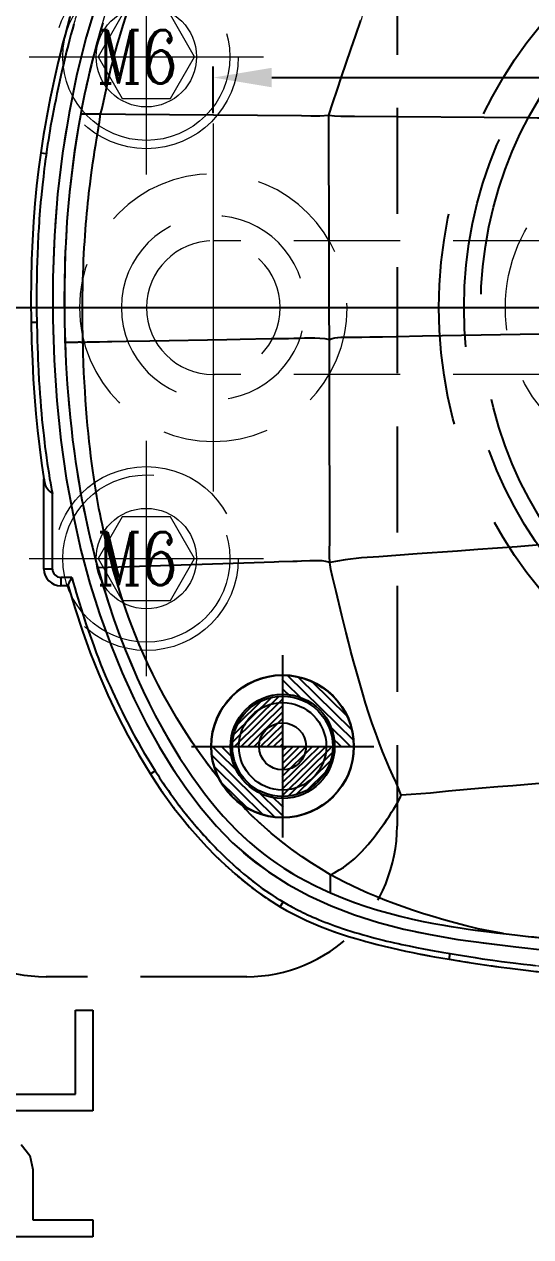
# Model space of a CAD drawing. Header units: inches. Extents: x 133169 to 134399, y -43543 to -42673.
# Drawn here: x 133770.6 to 133800.9, y -42905.9 to -42833.4 of the extents above; entities that cross this region are included whole.
import ezdxf

# ---------------------------------------------------------------- set-up
doc = ezdxf.new("R2010")
doc.units = ezdxf.units.IN
doc.header["$LTSCALE"] = 2
doc.header["$MEASUREMENT"] = 0
doc.header["$PDMODE"] = 3
doc.header["$PDSIZE"] = 0.3125
for name, pattern in [('ACAD_ISO02W100', [15, 12, -3]), ('CENTER', [50.8, 31.75, -6.35, 6.35, -6.35]), ('HIDDEN', [9.525, 6.35, -3.175])]:
    doc.linetypes.add(name, pattern=pattern)
doc.layers.get('0').update_dxf_attribs({"linetype": 'CONTINUOUS'})
doc.layers.get('Defpoints').update_dxf_attribs({"linetype": 'CONTINUOUS'})
for name, color, linetype in [('CAV-COR', 1, 'CONTINUOUS'), ('DEFAULT_1', 7, 'CENTER'), ('PIN', 4, 'CONTINUOUS'), ('SCREW', 52, 'HIDDEN'), ('SP', 3, 'CONTINUOUS'), ('壓塊', 137, 'CONTINUOUS')]:
    doc.layers.add(name, color=color, linetype=linetype)
for name, color, linetype, lineweight in [('dim', 3, 'CONTINUOUS', 15), ('PRODUCT', 1, 'CONTINUOUS', 15), ('WR', 122, 'HIDDEN', 18), ('螺絲', 42, 'ACAD_ISO02W100', 15)]:
    doc.layers.add(name, color=color, linetype=linetype, lineweight=lineweight)
doc.styles.add('ROMANC', font='romanc', dxfattribs={"width": 0.6, "height": 1})
doc.styles.get("Standard").update_dxf_attribs({"font": 'txt.shx', "width": 0.67})
doc.dimstyles.new('2.00', dxfattribs={"dimtxt": 4.5, "dimasz": 3.5, "dimexe": 0.666, "dimexo": 0.626, "dimgap": 1, "dimtad": 0, "dimzin": 0, "dimdsep": 46, "dimtxsty": 'Standard', "dimcen": 0.09, "dimclrd": 3, "dimclre": 3, "dimclrt": 7, "dimazin": 0, "dimtfac": 1, "dimtofl": 0, "dimtmove": 0, "dimatfit": 0, "dimfxl": 0, "dimtolj": 1, "dimtzin": 0, "dimarcsym": 0})

# ---------------------------------------------------------------- blocks, each defined once
blk = doc.blocks.new('20160812.091803')
at = {"layer": 'DEFAULT_1', "color": 2, "linetype": 'CENTER', "ltscale": 0.5}
blk.add_line((0, 72.569), (0, -34.819), dxfattribs=at)
at = {"layer": 'PRODUCT', "linetype": 'ByBlock'}
for p, q in [((-0.87, 65.892), (-0.864, 65.551)), ((9.256, 65.324), (9.208, 64.986)), ((-15.628, 64.622), (-15.628, 65.124)), ((-15.628, 65.124), (-10.237, 65.124)), ((-15.628, 64.622), (-11.117, 64.622)), ((-16.633, 63.67), (-16.633, 64.119)), ((-16.13, 64.119), (-16.633, 64.119)), ((-16.13, 63.457), (-16.13, 64.119)), ((-27.875, 58.763), (-27.691, 58.475)), ((-35.827, 50.993), (-35.533, 50.819)), ((-38.957, 40.884), (-38.958, 40.894)), ((-38.957, 40.884), (-38.62, 40.832))]:
    blk.add_line(p, q, dxfattribs=at)
for radius in [4.271, 3.115, 2.613, 1.407]:
    blk.add_circle((-26.231, 50.853), radius, dxfattribs=at)
for radius in [1.005, 0.502]:
    blk.add_arc((-15.628, 64.119), radius, 90, 180, dxfattribs=at)
for points, start_tangent, end_tangent in [([(-1.491, 65.881), (-1.845, 65.873), (-2.23, 65.862), (-2.646, 65.848), (-3.101, 65.83), (-3.612, 65.806), (-4.177, 65.775), (-4.774, 65.738), (-5.381, 65.697), (-5.975, 65.65), (-6.537, 65.6), (-7.055, 65.548), (-7.53, 65.498), (-7.961, 65.449), (-8.354, 65.402), (-8.716, 65.356), (-9.054, 65.31), (-9.377, 65.263), (-9.698, 65.214), (-10.035, 65.16), (-10.238, 65.127)], (-0.999797, -0.020161), (-0.986511, -0.163697)), ([(-1.484, 65.54), (-1.836, 65.532), (-2.219, 65.521), (-2.633, 65.507), (-3.086, 65.488), (-3.595, 65.464), (-4.157, 65.434), (-4.752, 65.398), (-5.355, 65.356), (-5.946, 65.31), (-6.504, 65.26), (-7.019, 65.208), (-7.492, 65.158), (-7.921, 65.11), (-8.312, 65.063), (-8.671, 65.018), (-9.006, 64.972), (-9.325, 64.925), (-9.644, 64.877)], (-0.999797, -0.020154), (-0.987935, -0.154869)), ([(-1.166, 65.887), (-1.491, 65.881)], (-0.999845, -0.017591), (-0.999797, -0.020161)), ([(-1.16, 65.546), (-1.484, 65.54)], (-0.999845, -0.017591), (-0.999797, -0.020154)), ([(-0.87, 65.892), (-1.166, 65.887)], (-0.999855, -0.01704), (-0.999845, -0.017591)), ([(-0.864, 65.551), (-1.16, 65.546)], (-0.999854, -0.017067), (-0.999845, -0.017591)), ([(-0.217, 65.903), (-0.56, 65.898), (-0.87, 65.892)], (-0.99992, -0.012665), (-0.999855, -0.017017)), ([(-0.213, 65.561), (-0.554, 65.556), (-0.864, 65.551)], (-0.99992, -0.012625), (-0.999855, -0.017042)), ([(8.594, 65.415), (8.238, 65.46), (7.872, 65.501), (7.504, 65.541), (7.135, 65.581), (6.752, 65.62), (6.336, 65.662), (5.872, 65.704), (5.36, 65.744), (4.798, 65.78), (4.166, 65.814), (3.465, 65.848), (2.757, 65.874), (2.114, 65.891), (1.548, 65.9), (1.039, 65.905), (0.578, 65.907), (0.161, 65.906), (-0.217, 65.903)], (-0.991551, 0.12972), (-0.99992, -0.012665)), ([(8.55, 65.076), (8.197, 65.12), (7.835, 65.162), (7.468, 65.202), (7.099, 65.241), (6.717, 65.281), (6.303, 65.322), (5.843, 65.364), (5.336, 65.403), (4.778, 65.439), (4.149, 65.473), (3.451, 65.507), (2.747, 65.533), (2.107, 65.549), (1.544, 65.558), (1.037, 65.564), (0.578, 65.566), (0.163, 65.565), (-0.213, 65.561)], (-0.991548, 0.129739), (-0.99992, -0.012625)), ([(8.936, 65.369), (8.594, 65.415)], (-0.990508, 0.137451), (-0.991551, 0.12972)), ([(9.256, 65.324), (8.936, 65.369)], (-0.990088, 0.140449), (-0.990508, 0.137451)), ([(10.086, 65.2), (9.256, 65.324)], (-0.987758, 0.155996), (-0.990084, 0.14048)), ([(39.557, 18.412), (39.557, 27.25), (39.041, 34.548), (37.914, 42.506), (35.801, 49.328), (30.336, 55.753), (21.681, 60.715), (6, 64.386), (-2.43, 64.551), (-11.478, 63.569), (-18.131, 61.857), (-27.223, 57.635), (-32.887, 52.83), (-36.505, 45.958), (-38.357, 35.556), (-39.014, 26.504), (-39.068, 19.244), (-39.078, 18.412)], (-0.00885, 0.999961), (-0.014743, -0.999891)), ([(-10.928, 64.835), (-11.117, 64.622)], (-0.716859, -0.697218), (-0.634209, -0.773162)), ([(-10.343, 64.763), (-10.728, 64.695), (-11.117, 64.622)], (-0.985878, -0.167465), (-0.981535, -0.191283)), ([(-10.401, 65.099), (-10.695, 65.007), (-10.928, 64.835)], (-0.987184, -0.159589), (-0.716859, -0.697218)), ([(-10.238, 65.127), (-10.401, 65.099)], (-0.986511, -0.163697), (-0.985868, -0.167523)), ([(-9.644, 64.877), (-9.979, 64.823), (-10.343, 64.763)], (-0.987935, -0.154869), (-0.985878, -0.167465)), ([(8.889, 65.031), (8.55, 65.076)], (-0.990504, 0.137486), (-0.991548, 0.129739)), ([(9.208, 64.986), (8.889, 65.031)], (-0.990103, 0.14034), (-0.990504, 0.137486)), ([(10.033, 64.862), (9.208, 64.986)], (-0.987757, 0.156001), (-0.990105, 0.140327)), ([(22.019, 61.611), (21.183, 61.939), (20.323, 62.256), (19.449, 62.563), (18.602, 62.845), (17.781, 63.1), (16.945, 63.343), (16.01, 63.596), (14.975, 63.857), (13.872, 64.114), (12.78, 64.351), (11.768, 64.555), (10.861, 64.724), (10.033, 64.862)], (-0.925882, 0.377814), (-0.987757, 0.156001)), ([(21.304, 62.258), (20.438, 62.578), (19.56, 62.886), (18.707, 63.17), (17.88, 63.428), (17.037, 63.671), (16.096, 63.926), (15.056, 64.189), (13.947, 64.447), (12.85, 64.685), (11.833, 64.891), (10.92, 65.06), (10.086, 65.2)], (-0.934994, 0.354663), (-0.987758, 0.155996)), ([(-38.375, 18.412), (-38.365, 19.237), (-38.31, 26.483), (-38.066, 30.964), (-37.658, 35.486), (-37.003, 40.756), (-35.836, 45.741), (-32.343, 52.384), (-29.836, 54.887), (-26.847, 57.04), (-17.91, 61.189), (-11.349, 62.878), (-2.402, 63.848), (5.94, 63.685), (21.415, 60.064), (29.894, 55.205), (32.913, 52.317), (35.174, 49.007), (36.4, 45.862), (37.223, 42.373), (38.342, 34.475), (38.853, 27.23), (38.871, 22.543), (38.854, 18.412)], (0.014728, 0.999892), (0.008555, -0.999963)), ([(-2.066, 63.826), (-2.066, 63.788), (-2.063, 63.674), (-2.062, 63.529), (-2.058, 63.44), (-2.057, 63.338), (-2.058, 63.224), (-2.053, 63.095), (-2.047, 63.024), (-2.049, 62.949), (-2.072, 62.871), (-2.127, 62.791)], (0.014663, -0.999892), (-0.706384, -0.707828)), ([(-16.608, 63.68), (-17.519, 63.414), (-18.439, 63.124), (-19.374, 62.811), (-20.346, 62.467), (-21.347, 62.087), (-22.323, 61.682), (-23.245, 61.267), (-24.131, 60.846), (-25.007, 60.409), (-25.9, 59.936), (-26.848, 59.395), (-27.875, 58.763)], (-0.962987, -0.269549), (-0.843632, -0.536921)), ([(-17.06, 63.195), (-18.004, 62.905), (-18.96, 62.591), (-19.946, 62.249), (-20.97, 61.868), (-21.983, 61.456), (-22.94, 61.032), (-23.856, 60.599), (-24.757, 60.153), (-25.67, 59.672), (-26.639, 59.121), (-27.691, 58.475)], (-0.959395, -0.282066), (-0.843563, -0.53703)), ([(-16.541, 63.344), (-17.06, 63.195)], (-0.962847, -0.270049), (-0.959395, -0.282066)), ([(-16.13, 63.457), (-16.346, 63.581), (-16.512, 63.662), (-16.608, 63.68)], (-0.863921, 0.503627), (-0.948674, -0.316255)), ([(-16.13, 63.457), (-16.541, 63.344)], (-0.965056, -0.262043), (-0.962847, -0.270049)), ([(-15.536, 61.028), (-14.992, 61.158), (-14.445, 61.298), (-13.895, 61.432), (-13.343, 61.557), (-12.238, 61.788), (-11.125, 61.988), (-10.009, 62.163), (-8.888, 62.313), (-7.766, 62.441), (-6.64, 62.548), (-5.513, 62.635), (-4.385, 62.705), (-3.256, 62.759), (-2.69, 62.777), (-2.127, 62.791)], (0.977051, 0.213005), (0.999752, 0.02227)), ([(-2.127, 62.791), (-1.551, 62.804), (-0.977, 62.814), (0.172, 62.816), (1.32, 62.801), (2.469, 62.766), (3.616, 62.709), (4.763, 62.632), (5.908, 62.531), (7.05, 62.407), (8.19, 62.259), (9.327, 62.097), (9.895, 62.007), (10.462, 61.912), (11.028, 61.819), (11.582, 61.753)], (0.999753, 0.022242), (0.996853, -0.079274)), ([(-2.127, 62.791), (-2.065, 62.642), (-2.039, 62.478), (-2.036, 62.114), (-2.032, 61.71), (-2.02, 61.272), (-2.012, 60.808), (-2.006, 60.317), (-1.986, 59.262), (-1.967, 58.127), (-1.946, 56.93), (-1.925, 55.659), (-1.9, 54.298), (-1.877, 52.86), (-1.861, 52.112), (-1.848, 51.344), (-1.839, 50.554), (-1.82, 49.739), (-1.802, 48.9), (-1.914, 48.055)], (0.513826, -0.857894), (-0.26776, -0.963486)), ([(11.582, 61.753), (11.585, 62.064), (11.587, 62.319), (11.589, 62.514), (11.59, 62.664), (11.591, 62.795), (11.592, 62.851)], (0.007724, 0.99997), (0.008528, 0.999964)), ([(-15.536, 61.028), (-15.546, 61.322), (-15.553, 61.543), (-15.559, 61.704), (-15.563, 61.825), (-15.563, 61.849)], (-0.033355, 0.999444), (-0.032756, 0.999463)), ([(11.582, 61.753), (11.577, 61.129), (11.57, 60.374), (11.563, 59.509), (11.555, 58.557), (11.546, 57.532), (11.537, 56.439), (11.527, 55.239), (11.515, 53.944), (11.504, 52.577), (11.491, 51.141), (11.486, 50.402), (11.478, 49.647), (11.471, 48.873), (11.507, 48.083)], (-0.008196, -0.999966), (0.095675, -0.995413)), ([(28.028, 55.096), (26.444, 56.136), (24.466, 57.276), (22.426, 58.302), (20.326, 59.196), (18.182, 59.981), (17.097, 60.338), (16.005, 60.671), (14.906, 60.977), (13.797, 61.251), (12.681, 61.495), (11.582, 61.753)], (-0.819351, 0.573293), (-0.967453, 0.253052)), ([(-28.136, 54.676), (-27.557, 55.13), (-25.996, 56.256), (-24.369, 57.283), (-22.688, 58.222), (-20.958, 59.065), (-19.183, 59.81), (-18.281, 60.144), (-17.369, 60.453), (-16.449, 60.742), (-15.536, 61.028)], (0.780583, 0.625053), (0.951589, 0.307373)), ([(-15.241, 48.027), (-15.157, 48.414), (-15.128, 48.795), (-15.155, 49.543), (-15.184, 50.274), (-15.203, 50.986), (-15.226, 51.679), (-15.25, 52.35), (-15.291, 53.628), (-15.332, 54.838), (-15.369, 55.973), (-15.404, 57.031), (-15.436, 58.006), (-15.466, 58.911), (-15.493, 59.726), (-15.517, 60.436), (-15.536, 61.028)], (0.296131, 0.955147), (-0.032502, 0.999472)), ([(-27.875, 58.763), (-28.076, 58.634)], (-0.843544, -0.537061), (-0.837431, -0.546543)), ([(-28.532, 58.33), (-28.789, 58.156), (-29.067, 57.967), (-29.368, 57.756), (-29.697, 57.517), (-30.051, 57.249), (-30.411, 56.964), (-30.767, 56.673), (-31.119, 56.381), (-31.491, 56.063), (-31.898, 55.698), (-32.335, 55.284), (-32.813, 54.814), (-33.343, 54.267), (-33.914, 53.632), (-34.486, 52.94), (-34.997, 52.264), (-35.439, 51.62)], (-0.829326, -0.558765), (-0.545477, -0.838126)), ([(-27.691, 58.475), (-27.889, 58.348), (-28.105, 58.205), (-28.341, 58.047), (-28.597, 57.874)], (-0.843523, -0.537093), (-0.82742, -0.561584)), ([(-28.076, 58.634), (-28.295, 58.489), (-28.532, 58.33)], (-0.837431, -0.546543), (-0.829326, -0.558765)), ([(-28.597, 57.874), (-28.873, 57.685), (-29.17, 57.477), (-29.494, 57.242), (-29.841, 56.979), (-30.197, 56.698), (-30.55, 56.41), (-30.9, 56.119), (-31.266, 55.806), (-31.666, 55.447), (-32.098, 55.038), (-32.571, 54.573), (-33.093, 54.033), (-33.655, 53.409), (-34.218, 52.728), (-34.72, 52.064), (-35.153, 51.433)], (-0.82742, -0.561584), (-0.545462, -0.838135)), ([(-31.329, 51.64), (-30.458, 52.603), (-30.09, 52.97), (-29.713, 53.327)], (0.646595, 0.762833), (0.735337, 0.677702)), ([(-35.439, 51.62), (-35.827, 50.993)], (-0.545477, -0.838126), (-0.509168, -0.860667)), ([(-33.903, 47.988), (-33.401, 48.807), (-32.876, 49.614), (-32.318, 50.397), (-31.728, 51.157), (-31.329, 51.64)], (0.517162, 0.855888), (0.646595, 0.762833)), ([(-35.827, 50.993), (-36.007, 50.681), (-36.196, 50.33), (-36.396, 49.936)], (-0.509258, -0.860614), (-0.44028, -0.89786)), ([(-35.533, 50.819), (-35.708, 50.515), (-35.893, 50.172)], (-0.509223, -0.860635), (-0.463663, -0.886012)), ([(-35.153, 51.433), (-35.533, 50.819)], (-0.545462, -0.838135), (-0.509096, -0.86071)), ([(-35.893, 50.172), (-36.089, 49.786)], (-0.463663, -0.886012), (-0.440278, -0.897862)), ([(-36.396, 49.936), (-36.605, 49.494), (-36.777, 49.109)], (-0.44028, -0.89786), (-0.398891, -0.916998)), ([(-36.089, 49.786), (-36.295, 49.352), (-36.51, 48.867), (-36.731, 48.329)], (-0.440278, -0.897862), (-0.367202, -0.930141)), ([(-38.959, 40.894), (-38.682, 42.437), (-38.275, 44.392), (-37.732, 46.446), (-37.007, 48.56), (-36.779, 49.11)], (0.147823, 0.989014), (0.397068, 0.917789)), ([(-36.777, 49.109), (-36.824, 49.001), (-37.049, 48.454), (-37.283, 47.833), (-37.523, 47.124), (-37.753, 46.372), (-37.96, 45.632), (-38.143, 44.924), (-38.306, 44.242), (-38.452, 43.576), (-38.587, 42.914), (-38.711, 42.27), (-38.832, 41.616)], (-0.398891, -0.916998), (-0.178904, -0.983867)), ([(-36.731, 48.329), (-36.961, 47.718), (-37.197, 47.02), (-37.425, 46.276), (-37.63, 45.543), (-37.812, 44.841), (-37.973, 44.165), (-38.118, 43.505), (-38.252, 42.847), (-38.375, 42.206), (-38.496, 41.555)], (-0.367202, -0.930141), (-0.178978, -0.983853)), ([(-37.342, 38.134), (-37.214, 38.775), (-36.887, 40.14), (-36.514, 41.492), (-36.1, 42.833), (-35.64, 44.159), (-35.128, 45.465), (-34.545, 46.741), (-33.903, 47.988)], (0.182279, 0.983247), (0.475282, 0.879833)), ([(-34.986, 47.987), (-34.812, 47.987)], (1, 0.000137), (0.999997, 0.002244)), ([(-34.812, 47.987), (-34.792, 47.987), (-34.553, 47.988), (-34.262, 47.988), (-33.903, 47.988)], (0.999997, 0.002244), (1, -0.000834)), ([(-33.903, 47.988), (-33.809, 47.813), (-33.711, 47.63), (-33.492, 47.262), (-33.232, 46.896), (-32.926, 46.527), (-32.571, 46.168), (-32.178, 45.809), (-31.749, 45.452), (-31.288, 45.099), (-30.8, 44.747), (-30.281, 44.403), (-30.011, 44.234), (-29.736, 44.062), (-29.452, 43.89), (-29.145, 43.749)], (0.491185, -0.871055), (0.944569, -0.328314)), ([(-29.145, 43.749), (-28.662, 43.943), (-28.17, 44.165), (-27.671, 44.391), (-27.162, 44.613), (-26.106, 45.035), (-25.01, 45.44), (-23.873, 45.823), (-22.691, 46.171), (-21.491, 46.506), (-20.273, 46.835), (-19.036, 47.15), (-17.784, 47.456), (-17.154, 47.607), (-16.522, 47.76), (-15.887, 47.912), (-15.241, 48.027)], (0.940395, 0.340085), (0.992416, 0.122924)), ([(-15.241, 48.027), (-14.704, 48.044), (-14.162, 48.037), (-13.619, 48.032), (-13.074, 48.033), (-11.978, 48.035), (-10.873, 48.037), (-9.763, 48.04), (-8.648, 48.042), (-7.53, 48.044), (-6.409, 48.046), (-5.287, 48.049), (-4.162, 48.051), (-3.037, 48.053), (-1.914, 48.055)], (0.997151, 0.075435), (0.999999, 0.001706)), ([(-13.813, 31.463), (-13.9, 32.187), (-13.99, 32.908), (-14.062, 33.629), (-14.119, 34.35), (-14.217, 35.789), (-14.332, 37.217), (-14.42, 38.633), (-14.527, 40.027), (-14.624, 41.407), (-14.72, 42.778), (-14.822, 44.134), (-14.919, 45.472), (-14.965, 46.131), (-15.03, 46.777), (-15.131, 47.407), (-15.241, 48.027)], (-0.106343, 0.994329), (-0.16367, 0.986515)), ([(-1.914, 48.055), (-0.785, 48.058), (0.341, 48.061), (1.467, 48.063), (2.593, 48.066), (3.719, 48.068), (4.842, 48.07), (5.962, 48.073), (7.079, 48.075), (8.193, 48.077), (9.303, 48.079), (10.408, 48.082), (11.507, 48.083)], (0.999997, 0.002489), (1, -0.000401)), ([(-1.914, 48.055), (-1.775, 47.459), (-1.77, 46.83), (-1.764, 46.194), (-1.747, 45.552), (-1.736, 44.902), (-1.727, 44.247), (-1.702, 42.925), (-1.68, 41.586), (-1.656, 40.233), (-1.633, 38.87), (-1.609, 37.497), (-1.585, 36.11), (-1.561, 34.714), (-1.536, 33.31), (-1.512, 31.895)], (0.409519, -0.912302), (0.017158, -0.999853)), ([(11.507, 48.083), (11.458, 47.486), (11.455, 46.872), (11.451, 46.249), (11.444, 45.62), (11.434, 44.343), (11.422, 43.042), (11.411, 41.718), (11.399, 40.377), (11.388, 39.023), (11.376, 37.661), (11.366, 36.28), (11.357, 35.583), (11.351, 34.884), (11.351, 34.183), (11.339, 33.481), (11.324, 32.778), (11.441, 32.084)], (-0.148611, -0.988896), (0.329026, -0.944321)), ([(11.507, 48.083), (12.093, 47.904), (12.676, 47.71), (13.837, 47.312), (14.997, 46.921), (16.152, 46.526), (17.297, 46.12), (18.436, 45.721), (19.567, 45.315), (20.687, 44.897), (21.799, 44.486), (22.902, 44.087), (23.99, 43.67), (25.062, 43.266)], (0.961505, -0.274786), (0.94083, -0.33888)), ([(-28.09, 31.979), (-28.13, 32.509), (-28.196, 33.01), (-28.257, 33.516), (-28.31, 34.026), (-28.412, 35.039), (-28.499, 36.051), (-28.586, 37.051), (-28.664, 38.043), (-28.747, 39.029), (-28.834, 40.008), (-28.922, 40.975), (-29.012, 41.918), (-29.086, 42.84), (-29.12, 43.293), (-29.145, 43.749)], (-0.019053, 0.999818), (-0.033777, 0.999429)), ([(-38.832, 41.616), (-38.957, 40.884)], (-0.178904, -0.983867), (-0.153161, -0.988201)), ([(-38.496, 41.555), (-38.62, 40.832)], (-0.178978, -0.983853), (-0.153197, -0.988196)), ([(-40.377, 25.636), (-40.271, 27.889), (-40.135, 30.53), (-39.949, 33.003), (-39.725, 35.324), (-39.464, 37.516), (-39.167, 39.59), (-38.957, 40.898)], (0.020737, 0.999785), (0.151218, 0.9885)), ([(-38.957, 40.884), (-39, 40.615), (-39.047, 40.32), (-39.099, 39.995), (-39.156, 39.637), (-39.202, 39.343)], (-0.152616, -0.988286), (-0.151847, -0.988404)), ([(-38.62, 40.832), (-38.662, 40.561)], (-0.152562, -0.988294), (-0.156552, -0.98767)), ([(-38.71, 40.266), (-38.762, 39.941), (-38.819, 39.584), (-38.88, 39.189), (-38.945, 38.753), (-39.013, 38.272), (-39.084, 37.75), (-39.151, 37.225), (-39.212, 36.74), (-39.266, 36.294), (-39.314, 35.879), (-39.357, 35.481), (-39.397, 35.088), (-39.437, 34.686), (-39.478, 34.259), (-39.523, 33.799), (-39.57, 33.294), (-39.621, 32.735), (-39.673, 32.113), (-39.725, 31.42), (-39.774, 30.652), (-39.818, 29.831), (-39.858, 29.021), (-39.897, 28.284), (-39.936, 27.63), (-39.971, 27.049), (-39.998, 26.525)], (-0.159004, -0.987278), (-0.046853, -0.998902)), ([(-38.662, 40.561), (-38.71, 40.266)], (-0.156552, -0.98767), (-0.159004, -0.987278)), ([(-39.202, 39.343), (-39.218, 39.24), (-39.283, 38.803), (-39.352, 38.319), (-39.396, 37.992)], (-0.151847, -0.988404), (-0.132186, -0.991225)), ([(-39.396, 37.992), (-39.422, 37.794), (-39.49, 37.269), (-39.551, 36.782), (-39.562, 36.691)], (-0.132186, -0.991225), (-0.122228, -0.992502)), ([(-39.562, 36.691), (-39.605, 36.335), (-39.64, 36.034)], (-0.122228, -0.992502), (-0.113425, -0.993547)), ([(-39.64, 36.034), (-39.654, 35.917), (-39.697, 35.517), (-39.737, 35.122), (-39.777, 34.719), (-39.818, 34.292), (-39.863, 33.831), (-39.91, 33.325), (-39.961, 32.765), (-40.013, 32.14), (-40.065, 31.444), (-40.115, 30.672), (-40.159, 29.848), (-40.199, 29.038), (-40.237, 28.303), (-40.276, 27.651), (-40.304, 27.195)], (-0.113425, -0.993547), (-0.059178, -0.998247))]:
    blk.add_spline(points, degree=3, dxfattribs=dict(at, start_tangent=start_tangent, end_tangent=end_tangent))
blk = doc.blocks.new('20140813.092309')
at = {"layer": '螺絲', "color": 137, "linetype": 'CENTER', "ltscale": 0.25}
for p, q in [((0, -7.042), (0, 7.042)), ((-7, 0), (7, 0))]:
    blk.add_line(p, q, dxfattribs=at)
at = {"layer": '螺絲', "color": 137, "linetype": 'Continuous'}
blk.add_lwpolyline([(-1.443, 2.5), (-2.887, 0), (-1.443, -2.5), (1.443, -2.5), (2.887, 0), (1.443, 2.5)], close=True, dxfattribs=at)
at = {"layer": '螺絲', "color": 137, "linetype": 'HIDDEN'}
blk.add_circle((0, 0), 5.5, dxfattribs=at)
at = {"layer": '螺絲', "color": 137}
for radius in [5, 3]:
    blk.add_circle((0, 0), radius, dxfattribs=at)
at = {"layer": 'dim', "style": 'ROMANC', "width": 0.8}
blk.add_text('M6', height=3.1716, dxfattribs=at).set_placement((-2.976, -1.589))
blk = doc.blocks.new('20160825.135956')
at = {"color": 8, "linetype": 'HIDDEN'}
blk.add_circle((0, 0), 26.5, dxfattribs=at)
at = {"layer": 'SP', "linetype": 'CENTER', "ltscale": 0.25}
for p, q in [((0, -30), (0, 30)), ((-30, 0), (30, 0))]:
    blk.add_line(p, q, dxfattribs=at)
at = {"layer": 'SP', "linetype": 'HIDDEN'}
for radius in [25, 24]:
    blk.add_circle((0, 0), radius, dxfattribs=at)
at = {"layer": 'dim', "insert": (-7.14, -8.167), "char_height": 5.4854, "attachment_point": 5}
blk.add_mtext('Ø50', dxfattribs=at)
at = {"layer": 'SP'}
for s, p in [('S', (-8.209, 4.535)), ('P', (5.85, -9.617))]:
    blk.add_text(s, height=6.185, dxfattribs=at).set_placement(p)
blk = doc.blocks.new('*D34599')
at = {"layer": 'Defpoints', "color": 0}
for p in [(133896.864, -42836.549), (133896.864, -42838.24), (133781.869, -42839.306)]:
    blk.add_point(p, dxfattribs=at)
at = {"layer": 'dim', "color": 3, "linetype": 'ByBlock', "lineweight": -2}
for p, q in [((133781.869, -42838.68), (133781.869, -42835.883)), ((133896.864, -42837.614), (133896.864, -42835.883)), ((133785.369, -42836.549), (133823.488, -42836.549)), ((133893.364, -42836.549), (133837.548, -42836.549))]:
    blk.add_line(p, q, dxfattribs=at)
at = {"layer": 'dim', "color": 3, "linetype": 'ByBlock'}
for points in [[(133785.369, -42835.965), (133785.369, -42837.132), (133781.869, -42836.549)], [(133893.364, -42837.132), (133893.364, -42835.965), (133896.864, -42836.549)]]:
    blk.add_solid(points, dxfattribs=at)
at = {"layer": 'dim', "color": 7, "linetype": 'ByBlock', "insert": (133830.518, -42836.549), "char_height": 4.5, "attachment_point": 5}
blk.add_mtext('\\A1;115.00', dxfattribs=at)
blk = doc.blocks.new('20160224.151412')
at = {"layer": 'WR', "linetype": 'CENTER', "ltscale": 10}
for p, q in [((0, -11), (0, 11)), ((-11, 0), (11, 0))]:
    blk.add_line(p, q, dxfattribs=at)
at = {"layer": 'WR', "linetype": 'HIDDEN', "ltscale": 0.5}
for radius in [8, 5.5, 4]:
    blk.add_circle((0, 0), radius, dxfattribs=at)
blk = doc.blocks.new('20160829.094417')
at = {"layer": 'WR', "ltscale": 0.5}
h = blk.add_hatch(dxfattribs=at)
h.set_pattern_fill('ANSI31', color=256, scale=0.6, style=0)
h.set_pattern_definition([(45, (109655.9367, -37411.4868), (-1.347038418, 1.347038418), [])])
h.paths.add_polyline_path([(-1, 0), (0, 0), (0, 6, 0.041886), (-1, 5.916)])
h.paths.add_polyline_path([(0, 0), (-1, 0), (-1, -5.916, 0.041886), (0, -6)])
h.paths.add_polyline_path([(1, 0), (0, 0), (0, -6, 0.041886), (1, -5.916)])
h.paths.add_polyline_path([(1, 5.916, 0.041886), (0, 6), (0, 0), (1, 0)])
at = {"layer": 'WR', "linetype": 'CENTER', "ltscale": 0.2}
for p, q in [((0, -11.755), (0, 11.755)), ((11.755, 0), (-11.755, 0))]:
    blk.add_line(p, q, dxfattribs=at)
at = {"layer": 'WR', "ltscale": 0.5}
for p, q in [((-1, -5.916), (-1, 5.916)), ((1, -5.916), (1, 5.916))]:
    blk.add_line(p, q, dxfattribs=at)
for radius in [9.525, 7.025, 6]:
    blk.add_circle((0, 0), radius, dxfattribs=at)

msp = doc.modelspace()

# ---------------------------------------------------------------- hatches: boundary and pattern name
at = {"layer": 'PIN', "linetype": 'Continuous'}
h = msp.add_hatch(dxfattribs=at)
h.set_pattern_fill('ANSI31', color=135, scale=3.090909, angle=90.5, style=0)
h.set_pattern_definition([(135.5, (134103.44504, -42895.7737), (-0.27080585, -0.27557404), [])])
h.paths.add_polyline_path([(133785.974, -42872.286, -0.414214), (133790.261, -42876.499), (133789.011, -42876.51, 0.414214), (133785.985, -42873.536)])
h.paths.add_polyline_path([(133783.011, -42876.562, 0.414214), (133786.037, -42879.536), (133786.048, -42880.786, -0.414214), (133781.761, -42876.573)])
h = msp.add_hatch(dxfattribs=at)
h.set_pattern_fill('ANSI31', color=135, scale=2.181818, angle=89.5, style=0)
h.set_pattern_definition([(44.5, (133561.93997, -42890.11563), (0.19115707, -0.19452285), [])])
h.paths.add_polyline_path([(133786.011, -42876.536), (133789.011, -42876.562, -0.414214), (133785.985, -42879.536)])
h.paths.add_polyline_path([(133786.037, -42873.536), (133786.011, -42876.536), (133783.011, -42876.51, -0.414214)])

# ---------------------------------------------------------------- linework, layer by layer
at = {"layer": 'CAV-COR', "linetype": 'ByBlock'}
for p, q in [((133773.988, -42838.714), (133773.942, -42838.713)), ((133790.314, -42838.852), (133800.665, -42838.941)), ((133774.901, -42840.145), (133774.998, -42839.574)), ((133774.768, -42840.975), (133774.834, -42840.55)), ((133774.834, -42840.55), (133774.901, -42840.145)), ((133771.545, -42841.05), (133771.412, -42842.02)), ((133771.545, -42841.05), (133771.878, -42841.098)), ((133771.864, -42841.202), (133771.818, -42841.528)), ((133771.758, -42841.989), (133771.73, -42842.228)), ((133771.788, -42841.756), (133771.758, -42841.989)), ((133771.818, -42841.528), (133771.788, -42841.756)), ((133774.568, -42842.392), (133774.668, -42841.657)), ((133771.412, -42842.02), (133771.296, -42843.028)), ((133771.702, -42842.471), (133771.649, -42842.96)), ((133771.73, -42842.228), (133771.702, -42842.471)), ((133774.499, -42842.915), (133774.568, -42842.392)), ((133771.649, -42842.96), (133771.57, -42843.723)), ((133771.542, -42844.003), (133771.514, -42844.304)), ((133771.57, -42843.723), (133771.542, -42844.003)), ((133771.425, -42845.528), (133771.402, -42845.939)), ((133771.402, -42845.939), (133771.368, -42846.619)), ((133771.368, -42846.619), (133771.348, -42847.092)), ((133771.331, -42847.559), (133771.319, -42847.994)), ((133771.348, -42847.092), (133771.331, -42847.559)), ((133771.311, -42848.394), (133771.306, -42848.762)), ((133771.319, -42847.994), (133771.311, -42848.394)), ((133771.299, -42849.427), (133771.298, -42849.871)), ((133771.298, -42849.871), (133771.299, -42850.143)), ((133771.299, -42850.143), (133771.303, -42850.519)), ((133771.303, -42850.519), (133771.327, -42851.904)), ((133770.977, -42851.176), (133771.313, -42851.17)), ((133771.327, -42851.904), (133771.336, -42852.267)), ((133785.337, -42852.156), (133786.363, -42852.144)), ((133792.816, -42852.03), (133794.384, -42852)), ((133794.384, -42852), (133804.969, -42851.817)), ((133771.336, -42852.267), (133771.347, -42852.659)), ((133771.347, -42852.659), (133771.363, -42853.085)), ((133773.003, -42852.372), (133773.062, -42852.372)), ((133773.062, -42852.372), (133773.163, -42852.369)), ((133775.533, -42852.328), (133775.792, -42852.322)), ((133775.792, -42852.322), (133776.666, -42852.31)), ((133771.363, -42853.085), (133771.376, -42853.392)), ((133771.376, -42853.392), (133771.391, -42853.725)), ((133771.391, -42853.725), (133771.409, -42854.082)), ((133771.409, -42854.082), (133771.442, -42854.658)), ((133771.442, -42854.658), (133771.466, -42855.057)), ((133771.466, -42855.057), (133771.493, -42855.46)), ((133771.493, -42855.46), (133771.523, -42855.86)), ((133771.523, -42855.86), (133771.554, -42856.251)), ((133771.554, -42856.251), (133771.587, -42856.628)), ((133771.587, -42856.628), (133771.621, -42856.986)), ((133771.621, -42856.986), (133771.656, -42857.325)), ((133771.656, -42857.325), (133771.706, -42857.797)), ((133771.77, -42858.361), (133771.801, -42858.617)), ((133771.801, -42858.617), (133771.831, -42858.86)), ((133771.831, -42858.86), (133771.862, -42859.09)), ((133771.862, -42859.09), (133771.892, -42859.311)), ((133771.939, -42859.631), (133771.971, -42859.842)), ((133771.971, -42859.842), (133772.022, -42860.171)), ((133771.74, -42865.933), (133771.74, -42860.538)), ((133771.765, -42860.707), (133771.766, -42860.716)), ((133772.022, -42860.171), (133772.08, -42860.525)), ((133772.08, -42860.525), (133772.123, -42860.775)), ((133772.123, -42860.775), (133772.169, -42861.034)), ((133772.243, -42865.933), (133772.243, -42861.423)), ((133794.068, -42865.027), (133791.776, -42865.199)), ((133772.243, -42865.933), (133771.74, -42865.933)), ((133784.321, -42865.563), (133774.962, -42865.871)), ((133785.508, -42865.52), (133784.321, -42865.563)), ((133785.793, -42865.511), (133785.508, -42865.52)), ((133786.62, -42865.489), (133785.793, -42865.511)), ((133772.745, -42866.436), (133772.745, -42866.938)), ((133773.407, -42866.436), (133772.745, -42866.436)), ((133773.195, -42866.938), (133772.745, -42866.938)), ((133773.195, -42866.938), (133773.598, -42868.305)), ((133773.598, -42868.305), (133774.037, -42869.642)), ((133789.814, -42869.739), (133789.556, -42868.703)), ((133778.103, -42878.179), (133778.389, -42877.997)), ((133778.389, -42877.997), (133778.472, -42878.127)), ((133778.472, -42878.127), (133778.562, -42878.265)), ((133778.562, -42878.265), (133778.659, -42878.411)), ((133778.659, -42878.411), (133778.817, -42878.647)), ((133778.817, -42878.647), (133779.051, -42878.993)), ((133801.818, -42878.718), (133799.781, -42878.894)), ((133779.051, -42878.993), (133779.179, -42879.179)), ((133779.179, -42879.179), (133779.315, -42879.374)), ((133797.959, -42879.042), (133795.939, -42879.223)), ((133780.454, -42880.856), (133780.646, -42881.088)), ((133788.875, -42884.462), (133788.876, -42884.209)), ((133788.877, -42885.292), (133788.875, -42884.462)), ((133785.872, -42886.131), (133786.045, -42885.839)), ((133787.043, -42886.756), (133787.448, -42886.947)), ((133799.377, -42887.751), (133799.904, -42887.809)), ((133799.904, -42887.809), (133800.708, -42887.895)), ((133800.708, -42887.895), (133802.53, -42888.077)), ((133794.017, -42888.558), (133794.444, -42888.64)), ((133794.444, -42888.64), (133795.086, -42888.761)), ((133795.98, -42889.263), (133796.032, -42888.926)), ((133796.032, -42888.926), (133796.398, -42888.983)), ((133796.398, -42888.983), (133797.157, -42889.105)), ((133797.157, -42889.105), (133797.539, -42889.165)), ((133795.486, -42889.181), (133795.968, -42889.264)), ((133795.969, -42889.264), (133795.968, -42889.264)), ((133797.032, -42889.436), (133797.685, -42889.536)), ((133797.539, -42889.165), (133797.96, -42889.229)), ((133797.96, -42889.229), (133798.266, -42889.273)), ((133798.266, -42889.273), (133798.592, -42889.319)), ((133798.592, -42889.319), (133799.114, -42889.389)), ((133799.114, -42889.389), (133799.805, -42889.478)), ((133799.805, -42889.478), (133800.425, -42889.555)), ((133800.425, -42889.555), (133800.849, -42889.605)), ((133800.849, -42889.605), (133801.119, -42889.635)), ((133773.629, -42897.324), (133773.629, -42892.306)), ((133773.629, -42892.306), (133774.654, -42892.306)), ((133774.654, -42892.306), (133774.654, -42898.327)), ((133766.625, -42897.324), (133773.629, -42897.324)), ((133774.654, -42898.327), (133766.625, -42898.327)), ((133770.383, -42900.335), (133770.896, -42901.004)), ((133770.896, -42901.004), (133771.067, -42901.84)), ((133771.067, -42901.84), (133771.067, -42904.851)), ((133771.067, -42904.851), (133774.654, -42904.851)), ((133774.654, -42904.851), (133774.654, -42905.854)), ((133774.654, -42905.854), (133766.625, -42905.854))]:
    msp.add_line(p, q, dxfattribs=at)
for points in [[(133774.909, -42832.019), (133774.271, -42834.13), (133773.714, -42836.337), (133773.24, -42838.654), (133772.846, -42841.068), (133772.55, -42843.514), (133772.361, -42845.992), (133772.269, -42848.503), (133772.263, -42850.988), (133772.34, -42853.441), (133772.504, -42855.868), (133772.748, -42858.222), (133773.074, -42860.496), (133773.481, -42862.696), (133773.951, -42864.797), (133774.489, -42866.789), (133775.091, -42868.681), (133775.733, -42870.468), (133776.411, -42872.143), (133777.128, -42873.712), (133777.875, -42875.19), (133778.644, -42876.577), (133779.442, -42877.873), (133780.278, -42879.092), (133781.147, -42880.238), (133782.053, -42881.307), (133783.024, -42882.298), (133784.066, -42883.209), (133785.171, -42884.043), (133786.347, -42884.799), (133787.598, -42885.477), (133788.92, -42886.078), (133790.306, -42886.61), (133791.753, -42887.067), (133793.264, -42887.455), (133794.84, -42887.793), (133796.492, -42888.077), (133798.21, -42888.311), (133799.966, -42888.522), (133801.742, -42888.719)], [(133773.296, -42832.924), (133773.144, -42833.46), (133772.998, -42833.998), (133772.858, -42834.537), (133772.723, -42835.076), (133772.594, -42835.615), (133772.468, -42836.155), (133772.347, -42836.695), (133772.231, -42837.236), (133772.118, -42837.777), (133772.009, -42838.319), (133771.905, -42838.862), (133771.806, -42839.406), (133771.713, -42839.953), (133771.626, -42840.501), (133771.545, -42841.05)], [(133775.257, -42833.269), (133775.102, -42833.795), (133774.957, -42834.308), (133774.822, -42834.808), (133774.695, -42835.296), (133774.575, -42835.772), (133774.464, -42836.235), (133774.36, -42836.686), (133774.263, -42837.124), (133774.173, -42837.546), (133774.09, -42837.951), (133774.013, -42838.34), (133773.942, -42838.713)], [(133776.639, -42832.856), (133776.463, -42833.41), (133776.297, -42833.949), (133776.143, -42834.472), (133776.001, -42834.978), (133775.869, -42835.468), (133775.748, -42835.942), (133775.639, -42836.398), (133775.54, -42836.837), (133775.362, -42837.657)], [(133790.093, -42834.865), (133790.39, -42834.008), (133790.702, -42833.129)], [(133773.522, -42833.361), (133773.438, -42833.662), (133773.354, -42833.973), (133773.268, -42834.296), (133773.182, -42834.631), (133773.094, -42834.977), (133773.007, -42835.331), (133772.921, -42835.694), (133772.834, -42836.064), (133772.75, -42836.434), (133772.669, -42836.802), (133772.513, -42837.526)], [(133788.781, -42838.798), (133789.011, -42838.057), (133789.269, -42837.294), (133789.538, -42836.509), (133790.093, -42834.865)], [(133772.513, -42837.526), (133772.441, -42837.873), (133772.373, -42838.211), (133772.309, -42838.538), (133772.249, -42838.851), (133772.193, -42839.152), (133772.14, -42839.445), (133772.091, -42839.727), (133772.046, -42840), (133772.002, -42840.273), (133771.959, -42840.548), (133771.918, -42840.823), (133771.864, -42841.202)], [(133775.362, -42837.657), (133775.278, -42838.035), (133775.195, -42838.391), (133775.111, -42838.724)], [(133773.942, -42838.713), (133773.804, -42839.461), (133773.678, -42840.223), (133773.564, -42840.999), (133773.46, -42841.781), (133773.362, -42842.576), (133773.269, -42843.402), (133773.186, -42844.264), (133773.116, -42845.157), (133773.058, -42846.085), (133773.011, -42847.05), (133772.978, -42848.049), (133772.959, -42849.081), (133772.958, -42850.146), (133772.973, -42851.242), (133773.003, -42852.372)], [(133773.988, -42838.714), (133787.152, -42838.827), (133787.703, -42838.834), (133788.247, -42838.83), (133788.781, -42838.798)], [(133774.998, -42839.574), (133775.027, -42839.394), (133775.054, -42839.218), (133775.078, -42839.048), (133775.097, -42838.883), (133775.111, -42838.724)], [(133788.837, -42865.546), (133788.821, -42865.164), (133788.822, -42864.765), (133788.829, -42864.353), (133788.832, -42863.929), (133788.781, -42838.798)], [(133788.781, -42838.798), (133789.126, -42838.836), (133789.496, -42838.85), (133790.314, -42838.852)], [(133800.665, -42838.941), (133801.256, -42838.949), (133801.811, -42838.954)], [(133774.668, -42841.657), (133774.734, -42841.197), (133774.768, -42840.975)], [(133771.296, -42843.028), (133771.196, -42844.076), (133771.112, -42845.162), (133771.044, -42846.288), (133770.997, -42847.452), (133770.97, -42848.655), (133770.964, -42849.896), (133770.977, -42851.176)], [(133774.088, -42853.037), (133774.062, -42851.92), (133774.052, -42851.422), (133774.047, -42850.936), (133774.047, -42850.462), (133774.049, -42850), (133774.054, -42849.55), (133774.061, -42849.112), (133774.07, -42848.685), (133774.082, -42848.269), (133774.097, -42847.863), (133774.114, -42847.469), (133774.133, -42847.084), (133774.153, -42846.71), (133774.176, -42846.346), (133774.199, -42845.991), (133774.225, -42845.645), (133774.251, -42845.309), (133774.279, -42844.981), (133774.308, -42844.662), (133774.338, -42844.351), (133774.369, -42844.048), (133774.4, -42843.754), (133774.432, -42843.467), (133774.465, -42843.187), (133774.499, -42842.915)], [(133771.474, -42844.795), (133771.461, -42844.97), (133771.449, -42845.149), (133771.425, -42845.528)], [(133771.514, -42844.304), (133771.5, -42844.462), (133771.474, -42844.795)], [(133771.306, -42848.762), (133771.303, -42848.937), (133771.299, -42849.427)], [(133770.977, -42851.176), (133771.004, -42852.352), (133771.045, -42853.489), (133771.1, -42854.587), (133771.168, -42855.64), (133771.251, -42856.654), (133771.35, -42857.649), (133771.464, -42858.632), (133771.594, -42859.595), (133771.74, -42860.538)], [(133782.673, -42852.204), (133783.475, -42852.192), (133785.337, -42852.156)], [(133786.363, -42852.144), (133786.691, -42852.139), (133787.013, -42852.13), (133787.33, -42852.118), (133787.64, -42852.108), (133787.944, -42852.107), (133788.241, -42852.122), (133788.53, -42852.158), (133788.809, -42852.22)], [(133788.809, -42852.22), (133788.97, -42852.158), (133789.139, -42852.115), (133789.317, -42852.088), (133789.502, -42852.075), (133789.695, -42852.072)], [(133789.695, -42852.072), (133790.1, -42852.076), (133790.311, -42852.076), (133790.529, -42852.073), (133790.753, -42852.068)], [(133790.753, -42852.068), (133791.222, -42852.055), (133791.468, -42852.049)], [(133791.468, -42852.049), (133791.983, -42852.041), (133792.816, -42852.03)], [(133773.003, -42852.372), (133773.027, -42852.979), (133773.057, -42853.604), (133773.093, -42854.24), (133773.135, -42854.889), (133773.185, -42855.55), (133773.243, -42856.214), (133773.308, -42856.883), (133773.379, -42857.555), (133773.456, -42858.216), (133773.54, -42858.865), (133773.629, -42859.503), (133773.722, -42860.117), (133773.817, -42860.702), (133773.915, -42861.265), (133774.014, -42861.805), (133774.115, -42862.321), (133774.216, -42862.815), (133774.32, -42863.291), (133774.424, -42863.75), (133774.528, -42864.192), (133774.634, -42864.625), (133774.741, -42865.05), (133774.851, -42865.465), (133774.962, -42865.871)], [(133773.163, -42852.369), (133773.199, -42852.369), (133773.277, -42852.368)], [(133773.277, -42852.368), (133773.318, -42852.368), (133773.361, -42852.366)], [(133773.361, -42852.366), (133773.451, -42852.363), (133773.498, -42852.362), (133773.547, -42852.362), (133773.596, -42852.363), (133773.647, -42852.363), (133773.698, -42852.363), (133773.751, -42852.36), (133773.804, -42852.356), (133773.858, -42852.352), (133773.912, -42852.355), (133773.966, -42852.367), (133774.02, -42852.392), (133774.073, -42852.433)], [(133774.073, -42852.433), (133774.195, -42852.379), (133774.334, -42852.35), (133774.49, -42852.34)], [(133774.49, -42852.34), (133774.855, -42852.342), (133775.064, -42852.34), (133775.533, -42852.328)], [(133776.666, -42852.31), (133778.066, -42852.284), (133782.673, -42852.204)], [(133775.576, -42864.791), (133775.506, -42864.51), (133775.437, -42864.22), (133775.368, -42863.922), (133775.299, -42863.616), (133775.231, -42863.302), (133775.163, -42862.979), (133775.096, -42862.647), (133775.031, -42862.305), (133774.966, -42861.953), (133774.903, -42861.591), (133774.841, -42861.219), (133774.78, -42860.836), (133774.72, -42860.443), (133774.662, -42860.038), (133774.606, -42859.622), (133774.551, -42859.195), (133774.498, -42858.755), (133774.447, -42858.303), (133774.399, -42857.838), (133774.353, -42857.36), (133774.31, -42856.869), (133774.269, -42856.365), (133774.231, -42855.846), (133774.196, -42855.313), (133774.163, -42854.767), (133774.133, -42854.205), (133774.108, -42853.629), (133774.088, -42853.037)], [(133771.706, -42857.797), (133771.722, -42857.945), (133771.77, -42858.361)], [(133771.892, -42859.311), (133771.907, -42859.419), (133771.939, -42859.631)], [(133771.74, -42860.543), (133771.741, -42860.551), (133771.742, -42860.562)], [(133771.742, -42860.562), (133771.747, -42860.594), (133771.75, -42860.614), (133771.753, -42860.636)], [(133771.753, -42860.636), (133771.761, -42860.682), (133771.765, -42860.707)], [(133771.766, -42860.716), (133771.787, -42860.812), (133771.818, -42860.91), (133771.857, -42861.001), (133771.906, -42861.084), (133771.965, -42861.161), (133772.029, -42861.233), (133772.097, -42861.301), (133772.169, -42861.365), (133772.243, -42861.423)], [(133772.169, -42861.034), (133772.193, -42861.163), (133772.243, -42861.423)], [(133805.401, -42864.119), (133804.39, -42864.243), (133803.349, -42864.358), (133802.276, -42864.442), (133801.175, -42864.516), (133800.049, -42864.607)], [(133775.836, -42865.842), (133775.779, -42865.59), (133775.715, -42865.331), (133775.576, -42864.791)], [(133791.776, -42865.199), (133790.726, -42865.271), (133789.747, -42865.387), (133788.837, -42865.546)], [(133800.049, -42864.607), (133797.691, -42864.765), (133796.468, -42864.86), (133794.068, -42865.027)], [(133774.962, -42865.871), (133775.273, -42866.942), (133775.596, -42867.969), (133775.926, -42868.953), (133776.266, -42869.895), (133776.613, -42870.795), (133776.967, -42871.651), (133777.322, -42872.461), (133777.676, -42873.231), (133778.035, -42873.971), (133778.4, -42874.682), (133778.766, -42875.361), (133779.134, -42876.012), (133779.504, -42876.636), (133779.874, -42877.232), (133780.244, -42877.802), (133780.612, -42878.344), (133780.979, -42878.861), (133781.349, -42879.354), (133781.717, -42879.824), (133782.085, -42880.271), (133782.462, -42880.705), (133782.852, -42881.128), (133783.25, -42881.537), (133783.652, -42881.924), (133784.053, -42882.287), (133784.456, -42882.628), (133784.862, -42882.952), (133785.267, -42883.255), (133785.674, -42883.539), (133786.094, -42883.815), (133786.53, -42884.087), (133786.98, -42884.349), (133787.441, -42884.599), (133787.911, -42884.838), (133788.391, -42885.068), (133788.877, -42885.292)], [(133776.285, -42867.28), (133775.984, -42866.307), (133775.836, -42865.842)], [(133787.651, -42865.443), (133787.146, -42865.47), (133786.886, -42865.481), (133786.62, -42865.489)], [(133788.837, -42865.546), (133788.608, -42865.489), (133788.375, -42865.453), (133788.137, -42865.436), (133787.896, -42865.434), (133787.651, -42865.443)], [(133788.998, -42866.394), (133788.905, -42865.967), (133788.837, -42865.546)], [(133773.407, -42866.436), (133773.361, -42866.512), (133773.32, -42866.584), (133773.283, -42866.652), (133773.251, -42866.714), (133773.223, -42866.77), (133773.202, -42866.818), (133773.189, -42866.858), (133773.183, -42866.89), (133773.184, -42866.914)], [(133773.407, -42866.436), (133773.491, -42866.744), (133773.579, -42867.054), (133773.669, -42867.365), (133773.763, -42867.679), (133773.859, -42867.993), (133773.959, -42868.309), (133774.06, -42868.626), (133774.165, -42868.944), (133774.273, -42869.266), (133774.383, -42869.591), (133774.497, -42869.919), (133774.615, -42870.252), (133774.738, -42870.59), (133774.865, -42870.934), (133774.996, -42871.276), (133775.131, -42871.616), (133775.269, -42871.956), (133775.408, -42872.289), (133775.549, -42872.614), (133775.69, -42872.932), (133775.832, -42873.246), (133775.975, -42873.555), (133776.119, -42873.859), (133776.265, -42874.162), (133776.411, -42874.463), (133776.559, -42874.762), (133776.711, -42875.063), (133776.866, -42875.364), (133777.025, -42875.667), (133777.192, -42875.976), (133777.367, -42876.292), (133777.549, -42876.614), (133777.743, -42876.945), (133777.947, -42877.286), (133778.163, -42877.637), (133778.389, -42877.997)], [(133789.556, -42868.703), (133789.213, -42867.276), (133788.998, -42866.394)], [(133773.184, -42866.914), (133773.187, -42866.921), (133773.189, -42866.928), (133773.191, -42866.932), (133773.192, -42866.936), (133773.193, -42866.938), (133773.194, -42866.938)], [(133782.188, -42878.442), (133781.618, -42877.71), (133781.082, -42876.984), (133780.582, -42876.264), (133780.117, -42875.551), (133779.684, -42874.848), (133779.282, -42874.161), (133778.91, -42873.495), (133778.567, -42872.849), (133778.25, -42872.22), (133777.958, -42871.61), (133777.689, -42871.019), (133777.44, -42870.443), (133777.209, -42869.883), (133776.997, -42869.339), (133776.799, -42868.807), (133776.615, -42868.287), (133776.445, -42867.78), (133776.285, -42867.28)], [(133774.037, -42869.642), (133774.511, -42870.95), (133775.022, -42872.229), (133775.568, -42873.478), (133776.148, -42874.696), (133776.762, -42875.881), (133777.408, -42877.034), (133778.089, -42878.156)], [(133790.784, -42873.318), (133790.429, -42872.054), (133790.261, -42871.443), (133790.102, -42870.855), (133789.954, -42870.288), (133789.814, -42869.739)], [(133793.115, -42879.451), (133792.972, -42879.087), (133792.8, -42878.696), (133792.609, -42878.278), (133792.409, -42877.832), (133792.203, -42877.353), (133791.998, -42876.847), (133791.792, -42876.314), (133791.583, -42875.755), (133791.375, -42875.177), (133791.169, -42874.576), (133790.971, -42873.95), (133790.784, -42873.318)], [(133778.089, -42878.156), (133778.403, -42878.653), (133778.749, -42879.166)], [(133799.781, -42878.894), (133798.894, -42878.964), (133797.959, -42879.042)], [(133778.749, -42879.166), (133779.127, -42879.695), (133779.537, -42880.245), (133779.979, -42880.81), (133780.448, -42881.377), (133780.942, -42881.945), (133781.463, -42882.513), (133782.009, -42883.072), (133782.577, -42883.622), (133783.17, -42884.162), (133783.794, -42884.683), (133784.453, -42885.183), (133785.143, -42885.664), (133785.865, -42886.127)], [(133779.315, -42879.374), (133779.387, -42879.476), (133779.462, -42879.581), (133779.54, -42879.689), (133779.622, -42879.8), (133779.707, -42879.913), (133779.795, -42880.03), (133779.885, -42880.147), (133779.978, -42880.265), (133780.072, -42880.384), (133780.166, -42880.503), (133780.262, -42880.621), (133780.454, -42880.856)], [(133792.913, -42879.863), (133793.026, -42879.661), (133793.115, -42879.451)], [(133794.855, -42879.326), (133793.713, -42879.416), (133793.115, -42879.451)], [(133795.939, -42879.223), (133795.404, -42879.275), (133794.855, -42879.326)], [(133788.876, -42884.209), (133788.333, -42883.878), (133787.764, -42883.521), (133787.176, -42883.131), (133786.57, -42882.7), (133785.952, -42882.228), (133785.334, -42881.727), (133784.723, -42881.196), (133784.123, -42880.628), (133783.537, -42880.018)], [(133788.876, -42884.209), (133789.136, -42884.07), (133789.396, -42883.926), (133789.646, -42883.77), (133789.884, -42883.602), (133790.115, -42883.422), (133790.338, -42883.231), (133790.547, -42883.03), (133790.748, -42882.823), (133790.943, -42882.611), (133791.13, -42882.397), (133791.311, -42882.181), (133791.484, -42881.963), (133791.651, -42881.746), (133791.813, -42881.53), (133791.969, -42881.316), (133792.119, -42881.102), (133792.263, -42880.89), (133792.401, -42880.68), (133792.533, -42880.472), (133792.662, -42880.267), (133792.913, -42879.863)], [(133780.646, -42881.088), (133780.745, -42881.205), (133780.949, -42881.447)], [(133780.949, -42881.447), (133781.058, -42881.572), (133781.173, -42881.702), (133781.292, -42881.835), (133781.417, -42881.972), (133781.548, -42882.112), (133781.684, -42882.256), (133781.826, -42882.404), (133781.974, -42882.557), (133782.128, -42882.714), (133782.291, -42882.877), (133782.462, -42883.046), (133782.642, -42883.22), (133782.831, -42883.399), (133783.03, -42883.583), (133783.24, -42883.772), (133783.455, -42883.961), (133783.679, -42884.151), (133783.908, -42884.34), (133784.136, -42884.523), (133784.36, -42884.698), (133784.582, -42884.866), (133784.8, -42885.026), (133785.013, -42885.177), (133785.223, -42885.321), (133785.431, -42885.459), (133785.637, -42885.591), (133785.842, -42885.718), (133786.045, -42885.839)], [(133799.217, -42887.732), (133798.452, -42887.594), (133797.713, -42887.437), (133797, -42887.264), (133796.313, -42887.084), (133795.649, -42886.9), (133795.008, -42886.712), (133794.389, -42886.521), (133793.793, -42886.327), (133793.216, -42886.129), (133792.66, -42885.929), (133792.125, -42885.727), (133791.608, -42885.52), (133791.11, -42885.309), (133790.631, -42885.093), (133790.169, -42884.874), (133789.722, -42884.652), (133789.292, -42884.43), (133788.876, -42884.209)], [(133788.877, -42885.292), (133789.594, -42885.593), (133790.306, -42885.862), (133791.008, -42886.104), (133791.702, -42886.323), (133792.384, -42886.518), (133793.05, -42886.69), (133793.698, -42886.842), (133794.328, -42886.979), (133794.937, -42887.101), (133795.532, -42887.211), (133796.105, -42887.308), (133796.636, -42887.392), (133797.104, -42887.462), (133797.528, -42887.521), (133798.375, -42887.632)], [(133785.865, -42886.127), (133786.252, -42886.346), (133786.645, -42886.556), (133787.043, -42886.756)], [(133786.045, -42885.839), (133786.142, -42885.896), (133786.244, -42885.954), (133786.349, -42886.014), (133786.459, -42886.074), (133786.573, -42886.136), (133786.692, -42886.199), (133786.816, -42886.263), (133786.945, -42886.328), (133787.079, -42886.395), (133787.218, -42886.462), (133787.362, -42886.531), (133787.512, -42886.6), (133787.668, -42886.671), (133787.83, -42886.743), (133787.997, -42886.816), (133788.17, -42886.889), (133788.348, -42886.962), (133788.535, -42887.037), (133788.73, -42887.113), (133788.934, -42887.189), (133789.147, -42887.267), (133789.371, -42887.345), (133789.605, -42887.425), (133789.844, -42887.503), (133790.089, -42887.58), (133790.339, -42887.657), (133790.588, -42887.731), (133790.834, -42887.801), (133791.079, -42887.87), (133791.321, -42887.935), (133791.558, -42887.999), (133791.792, -42888.059), (133792.023, -42888.117), (133792.251, -42888.173), (133792.476, -42888.227), (133792.699, -42888.279), (133792.92, -42888.329), (133793.14, -42888.377), (133793.359, -42888.424), (133793.579, -42888.47), (133794.017, -42888.558)], [(133787.448, -42886.947), (133787.859, -42887.128), (133788.273, -42887.3), (133788.69, -42887.463), (133789.111, -42887.616)], [(133789.111, -42887.616), (133789.534, -42887.762), (133789.958, -42887.899), (133790.385, -42888.028), (133790.811, -42888.151), (133790.992, -42888.202)], [(133798.375, -42887.632), (133798.798, -42887.683), (133799.377, -42887.751)], [(133790.992, -42888.202), (133791.237, -42888.269), (133791.664, -42888.381), (133792.09, -42888.488), (133792.518, -42888.59), (133792.945, -42888.686), (133793.374, -42888.779), (133793.803, -42888.867), (133794.233, -42888.951), (133794.665, -42889.033), (133795.098, -42889.112), (133795.486, -42889.181)], [(133795.086, -42888.761), (133795.309, -42888.802), (133795.542, -42888.843), (133796.032, -42888.926)], [(133795.968, -42889.264), (133796.555, -42889.36), (133797.032, -42889.436)], [(133797.685, -42889.536), (133798.226, -42889.615), (133798.753, -42889.689), (133799.762, -42889.823)], [(133799.762, -42889.823), (133800.244, -42889.883), (133800.713, -42889.939), (133801.168, -42889.989), (133801.61, -42890.034), (133802.855, -42890.158)]]:
    msp.add_lwpolyline(points, dxfattribs=at)
for radius in [4.271, 3.115, 2.613, 1.407]:
    msp.add_circle((133786.011, -42876.536), radius, dxfattribs=at)
for radius in [1.005, 0.502]:
    msp.add_arc((133772.745, -42865.933), radius, 180, 270, dxfattribs=at)
at = {"layer": 'DEFAULT_1', "color": 2, "linetype": 'CENTER', "ltscale": 0.5}
msp.add_line((133764.295, -42850.306), (133871.683, -42850.306), dxfattribs=at)
at = {"layer": 'PIN', "color": 135, "linetype": 'Continuous'}
for p, q in [((133786.011, -42871.086), (133786.011, -42881.986)), ((133780.561, -42876.536), (133791.461, -42876.536))]:
    msp.add_line(p, q, dxfattribs=at)
for radius in [4.25, 3]:
    msp.add_circle((133786.011, -42876.536), radius, dxfattribs=at)
at = {"layer": 'WR', "linetype": 'HIDDEN', "ltscale": 0.5}
for p, q in [((133916.864, -42846.306), (133781.869, -42846.306)), ((133916.864, -42854.306), (133781.869, -42854.306))]:
    msp.add_line(p, q, dxfattribs=at)
at = {"layer": 'WR', "linetype": 'CENTER', "ltscale": 0.3}
msp.add_line((133916.864, -42850.306), (133781.869, -42850.306), dxfattribs=at)
at = {"layer": '壓塊', "color": 67, "linetype": 'HIDDEN', "ltscale": 0.5}
msp.add_lwpolyline([(133783.864, -42810.306, -0.414214), (133792.864, -42819.306), (133792.864, -42881.306, -0.414214), (133783.864, -42890.306), (133771.864, -42890.306, -0.414214), (133762.864, -42881.306), (133762.864, -42819.306, -0.414214), (133771.864, -42810.306)], format="xyb", close=True, dxfattribs=at)

# ---------------------------------------------------------------- block references
at = {"layer": 'PRODUCT', "linetype": 'ByBlock', "rotation": 90}
msp.add_blockref('20160812.091803', (133836.864, -42850.306), dxfattribs=at)
at = {"layer": 'SCREW', "linetype": 'ByBlock', "ltscale": 0.3}
for p in [(133777.864, -42835.306), (133777.864, -42865.306)]:
    msp.add_blockref('20140813.092309', p, dxfattribs=at)
at = {"layer": 'SP', "linetype": 'ByBlock'}
msp.add_blockref('20160825.135956', (133821.864, -42850.306), dxfattribs=at)
at = {"layer": 'WR', "linetype": 'ByBlock', "rotation": 180}
msp.add_blockref('20160829.094417', (133808.864, -42850.306), dxfattribs=at)
at = {"layer": 'WR', "xscale": -1, "rotation": 180}
msp.add_blockref('20160224.151412', (133781.869, -42850.306), dxfattribs=at)

# ---------------------------------------------------------------- dimensions: what is measured, and where the dimension line sits
at = {"layer": 'dim', "linetype": 'ByBlock'}
dim = msp.add_linear_dim(base=(133896.864, -42836.5485), p1=(133781.8688, -42839.3057), p2=(133896.864, -42838.2401), angle=180, dimstyle='2.00', dxfattribs=at)
dim.commit()
dim.dimension.update_dxf_attribs({"geometry": '*D34599', "text_midpoint": (133830.5183, -42836.5485), "dimtype": 160})

doc.saveas('drawing.dxf')
